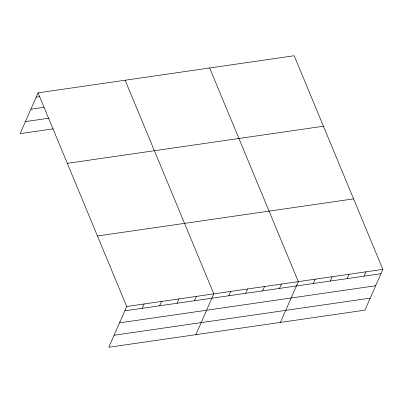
<?xml version="1.0" encoding="UTF-8"?>
<svg xmlns="http://www.w3.org/2000/svg" width="403" height="403" viewBox="0 0 403 403"><rect width="100%" height="100%" fill="white"/><g stroke="black" fill="none" stroke-linecap="round" stroke-linejoin="round"><path stroke-width="0.6" d="M38.048 92.846L126.713 306.487L108.815 347.265L364.952 310.154L382.85 269.375L294.185 55.735L38.048 92.846L20.15 133.625L53.12 128.849M142.224 308.305L144.133 303.963M159.643 305.781L161.548 301.439M177.058 303.257L178.967 298.915M194.478 300.734L196.382 296.391M195.898 334.646L213.802 293.868L125.137 80.227M228.798 295.762L230.707 291.419M245.704 293.313L247.608 288.971M262.61 290.865L264.514 286.523M279.516 288.417L281.42 284.075M280.423 322.4L298.326 281.621L209.661 67.981M313.322 283.516L315.232 279.173M330.228 281.067L332.137 276.725M347.134 278.619L349.038 274.277M364.04 276.166L365.944 271.824M36.144 97.188L39.877 96.649M30.865 109.213L43.927 107.319M25.429 121.6L49.065 118.175M67.311 163.346L323.443 126.235M97.455 235.987L353.592 198.875M126.713 306.487L382.85 269.375M124.809 310.829L380.946 273.718M119.53 322.853L375.667 285.742M114.089 335.241L370.226 298.129"/></g></svg>
